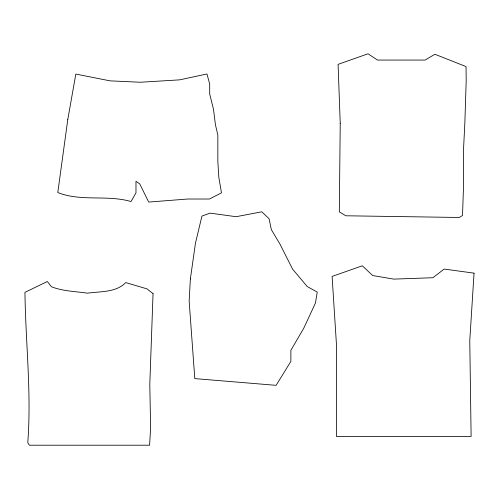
<?xml version="1.0" encoding="UTF-8"?>
<svg xmlns="http://www.w3.org/2000/svg" width="499" height="499" viewBox="0 0 499 499"><rect width="100%" height="100%" fill="white"/><g stroke="black" fill="none" stroke-linecap="round" stroke-linejoin="round"><path stroke-width="0.75" d="M340.231 123.34L339.32 211.875L345.813 215.78L459.273 217.477L462.517 215.518L463.378 190.244L463.378 152.295L464.856 122.829L466.191 80.695L466.047 66.592L434.891 54.26L425.129 60.061L377.55 60.061L368.012 53.792L338.085 64.365L340.231 123.34M153.05 293.605L149.794 384.567L150.629 427.911L149.588 445.208L29.341 445.208L27.769 442.725C31.624 392.576 25.549 342.495 24.95 292.358L47.311 281.523L51.459 286.75C62.812 291.248 75.43 291.372 87.4 293.175C100.28 291.335 115.955 292.688 125.736 282.596L146.956 288.852L153.05 293.605M190.375 278.897L189.152 301.072L194.797 378.604L276.128 385.334L290.873 361.388L290.873 350.286L303.642 328.467L315.43 303.074L317.252 292.108L307.191 286.495L292.607 269.167L279.989 244.142L271.344 229.665L269.092 218.774L261.819 211.801L236.089 216.703L210.116 213.129L201.939 216.086L195.465 243.144L190.375 278.897M474.05 273.153L469.771 340.624L471.118 436.407L336.413 436.407L336.413 343.886L332.103 276.415L362.324 265.811L372.709 275.548L393.761 279.116L432.876 277.725L444.172 269.061L474.05 273.153M67.789 119.504L57.784 192.552C81.156 201.864 107.148 194.554 131.006 201.54L135.977 192.857L135.977 181.324L139.764 183.919L148.696 202.07L187.724 199.02L209.455 199.02L221.469 192.857L218.824 177.32L217.845 161.495L217.845 135.048L215.462 124.875L213.472 109.187L209.686 94.005L209.686 84.013L206.96 73.971L179.609 79.852L140.55 82.241L110.148 80.863L75.829 74.077L67.789 119.504"/></g></svg>
